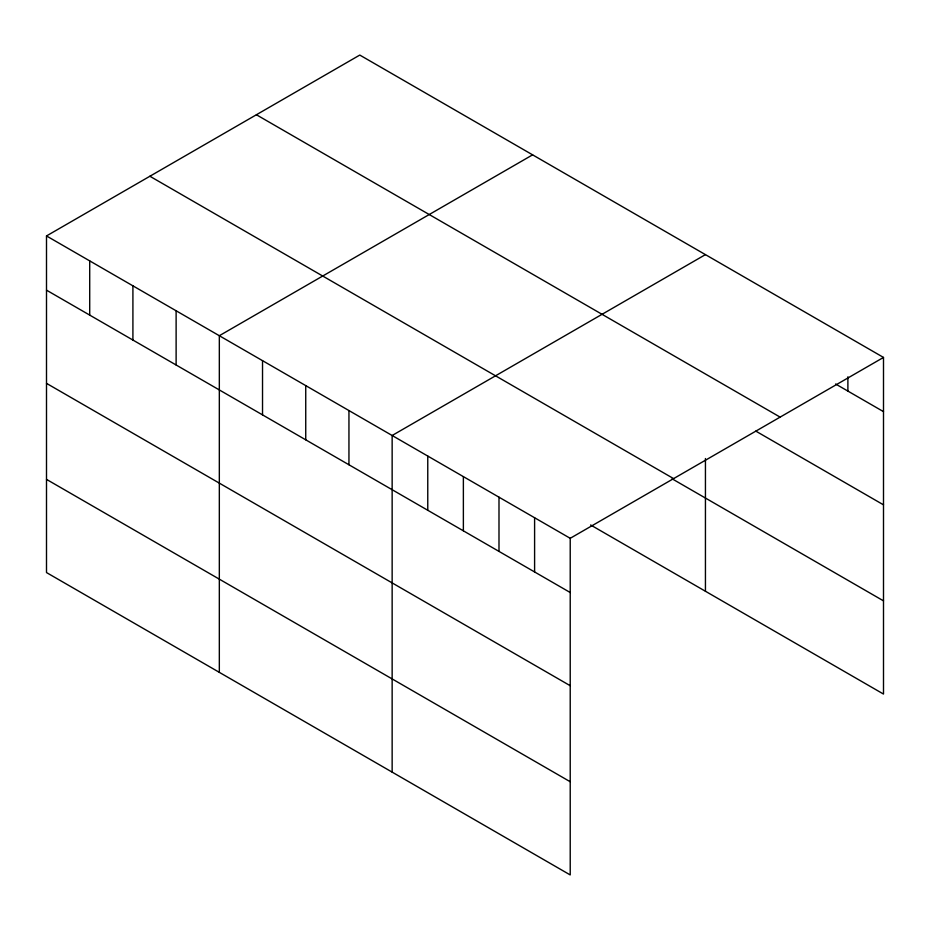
<?xml version="1.0" encoding="UTF-8"?>
<svg xmlns="http://www.w3.org/2000/svg" width="930" height="930" viewBox="0 0 930 930"><rect width="100%" height="100%" fill="white"/><g stroke="black" fill="none" stroke-linecap="round" stroke-linejoin="round"><path stroke-width="1.4" d="M46.5 235.941L570.218 538.307L570.218 874.932L46.5 572.566L46.5 235.941L359.782 55.068L883.5 357.434L883.5 694.059L590.631 524.973M532.611 154.845L219.329 335.718L219.329 672.355M705.44 254.622L392.146 435.496L392.146 772.133M570.218 538.307L883.5 357.434M835.605 383.997L883.5 411.641M256.401 114.75L780.119 417.117M755.788 431.101L883.5 504.839M149.881 176.247L673.599 478.613M672.111 478.811L883.5 600.861M46.5 290.16L570.218 592.515M46.5 383.358L570.218 685.712M46.5 479.38L570.218 781.735M847.893 376.813L847.893 391.088M705.44 458.525L705.44 591.259M534.599 517.743L534.599 571.962M498.992 497.178L498.992 551.397M463.373 476.625L463.373 530.832M427.765 456.06L427.765 510.279M348.948 410.56L348.948 464.768M305.738 385.613L305.738 439.82M262.527 360.666L262.527 414.885M176.119 310.771L176.119 364.99M132.909 285.836L132.909 340.043M89.71 260.888L89.71 315.096"/></g></svg>
